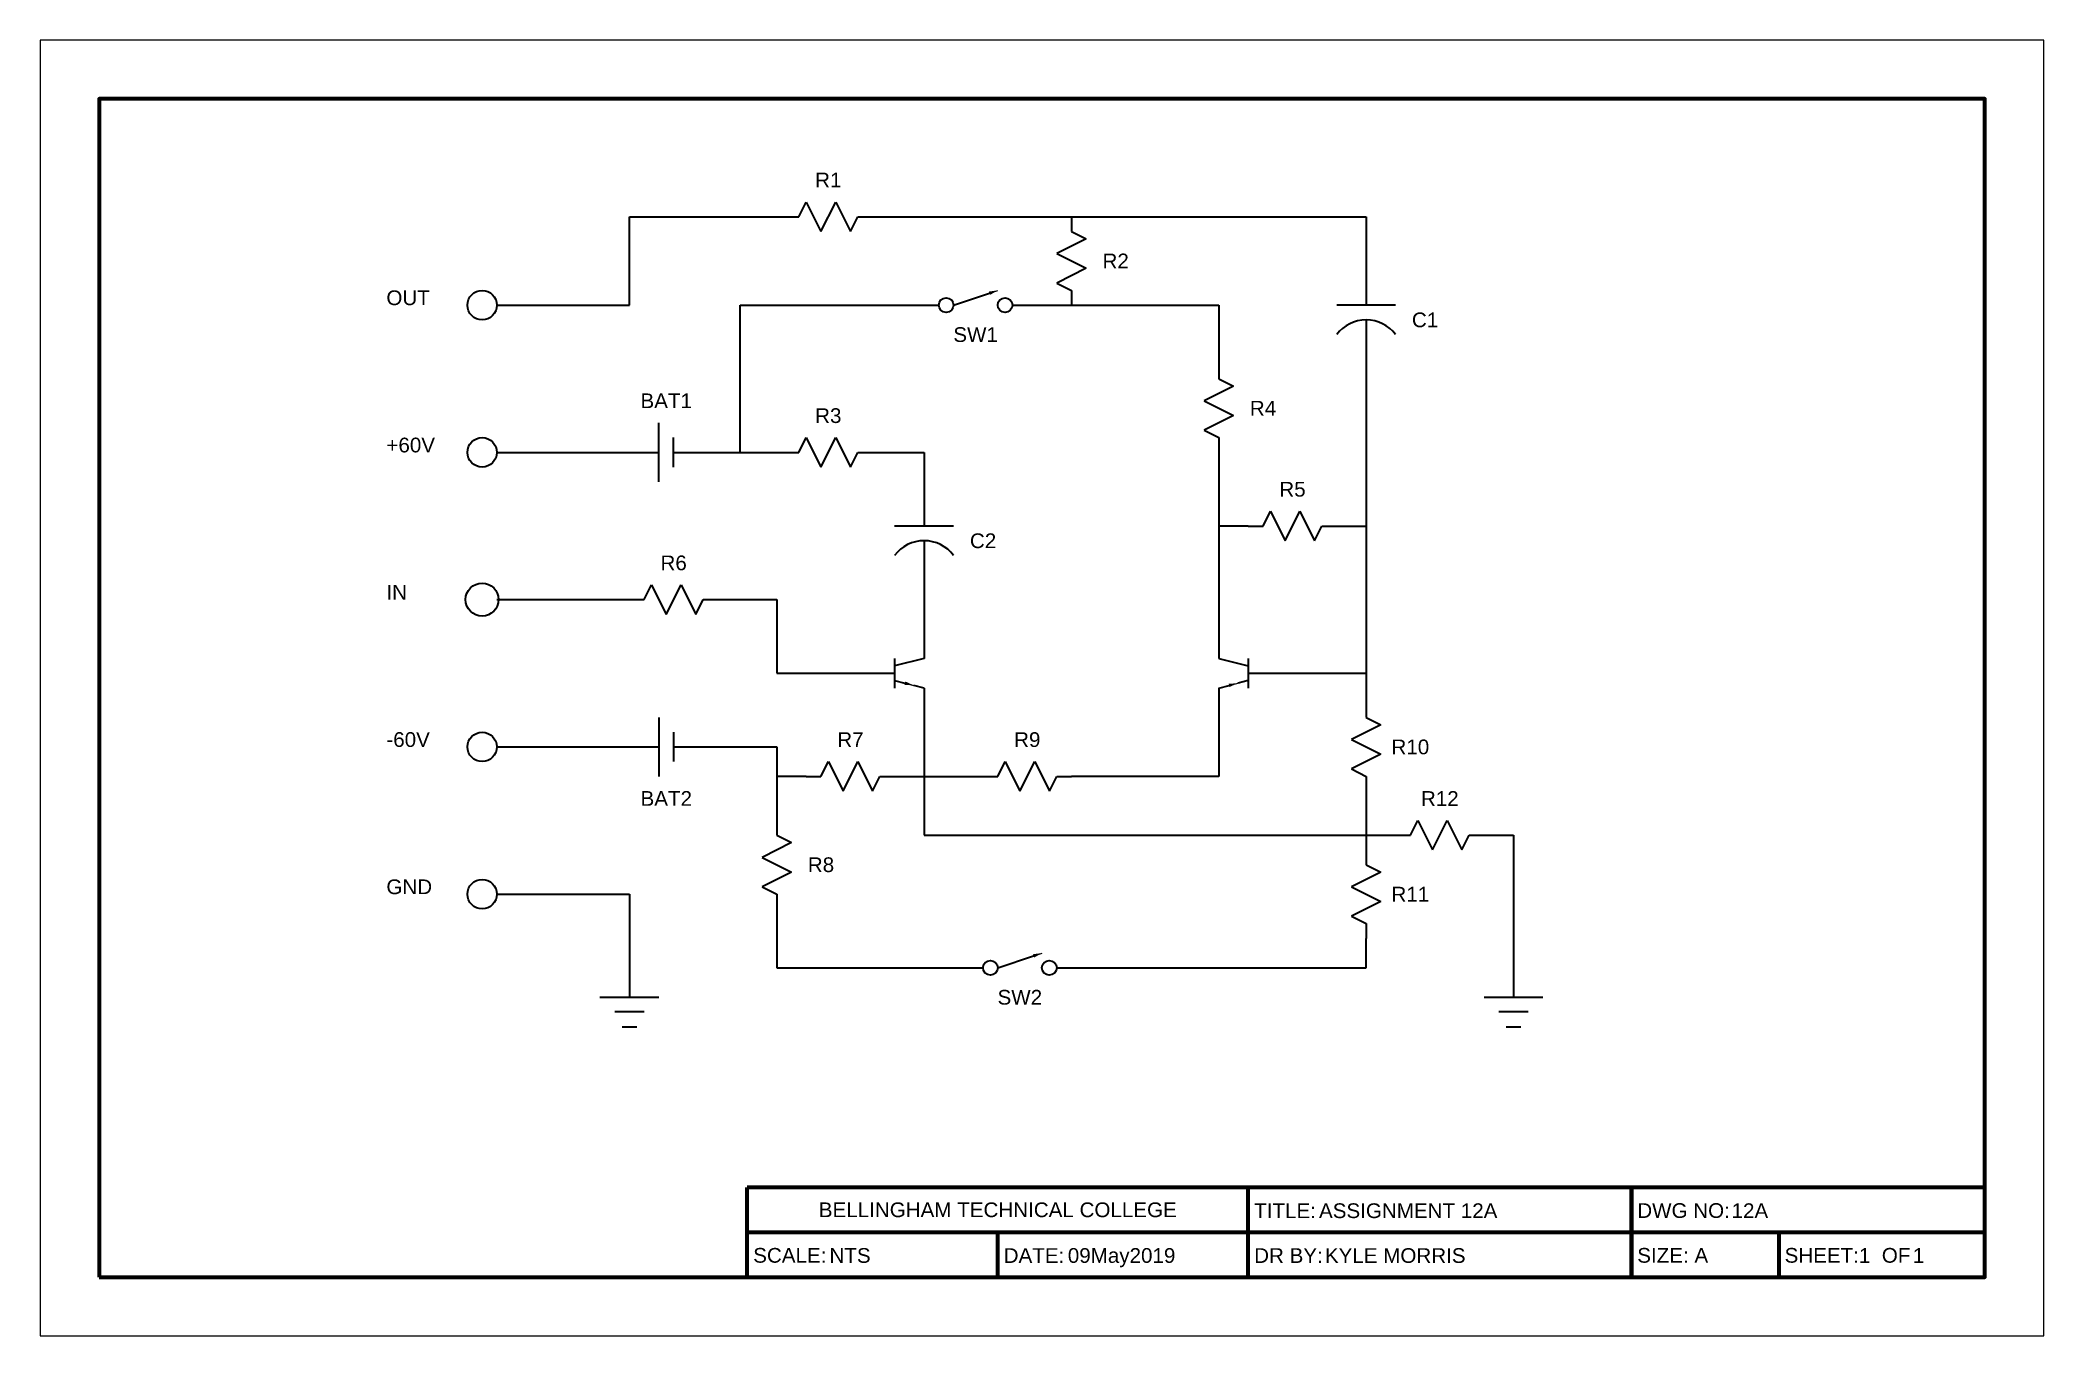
# Model space of a CAD drawing. Header units: inches. Extents: x 0 to 17, y 0 to 11.
import ezdxf
from ezdxf.enums import TextEntityAlignment as Align

# ---------------------------------------------------------------- set-up
doc = ezdxf.new("R2010")
doc.units = ezdxf.units.IN
doc.header["$MEASUREMENT"] = 0
doc.layers.add('Construction', color=253, linetype='Continuous', plot=False)
doc.layers.add('Object', color=7, linetype='Continuous', lineweight=35)
doc.layers.add('TitleBox', color=7, linetype='Continuous', lineweight=70)
doc.layers.add('TitleText', color=7, linetype='Continuous')
doc.styles.get("Standard").update_dxf_attribs({"font": 'arial.ttf'})

# ---------------------------------------------------------------- blocks, each defined once
blk = doc.blocks.new('TitleBAlt')
at = {"layer": 'Construction'}
blk.add_lwpolyline([(0, 0), (17, 0), (17, 11), (0, 11)], close=True, dxfattribs=at)
at = {"layer": 'TitleBox'}
for p, q in [((16.5, 1.26), (6, 1.26)), ((6, 0.5), (6, 1.26)), ((10.25, 0.5), (10.25, 1.26)), ((13.5, 0.88), (13.5, 1.26)), ((13.5, 1.26), (13.5, 0.5)), ((6, 0.88), (16.5, 0.88)), ((8.125, 0.5), (8.125, 0.88)), ((13.5, 0.5), (13.5, 0.88)), ((14.75, 0.88), (14.75, 0.5))]:
    blk.add_line(p, q, dxfattribs=at)
blk.add_lwpolyline([(0.5, 0.5), (16.5, 0.5), (16.5, 10.5), (0.5, 10.5)], close=True, dxfattribs=at)
at = {"layer": 'TitleText', "char_height": 0.125}
for s, width, insert, attachment_point in [('BELLINGHAM TECHNICAL COLLEGE', 3.5, (8.125, 1.07), 5), ('TITLE:', 3.5, (10.3, 1), 7), ('DWG NO:', 3, (13.55, 1), 7), ('SCALE:', 1.5, (6.05, 0.62), 7), ('DATE:', 2, (8.175, 0.62), 7), ('DR BY:', 3.5, (10.3, 0.62), 7), ('SIZE: A', 1.5, (13.55, 0.62), 7), ('SHEET:    OF', 1.5, (14.8, 0.62), 7)]:
    blk.add_mtext_dynamic_manual_height_columns(s, width=width, gutter_width=1, heights=[0], dxfattribs=dict(at, insert=insert, attachment_point=attachment_point))
at = {"layer": 'TitleText'}
for tag, p in [('TITLE', (10.85, 0.963)), ('DWGNO', (14.35, 0.963)), ('SCALE', (6.697, 0.583)), ('SHT', (15.43, 0.583)), ('SHTS', (15.888, 0.583))]:
    blk.add_attdef(tag, text='', height=0.125, dxfattribs=at).set_placement(p, align=Align.BOTTOM_LEFT)
at = {"layer": 'TitleText', "flags": 8}
blk.add_attdef('DATE', text='', height=0.125, dxfattribs=at).set_placement((8.719, 0.583), align=Align.BOTTOM_LEFT)
blk.add_attdef('NAME', (10.9, 0.62), '', height=0.125, dxfattribs=at)
blk = doc.blocks.new('GND')
at = {"layer": 'Object'}
for p, q in [((0, 0), (0, -0.25)), ((-0.25, -0.25), (0.25, -0.25)), ((0.125, -0.375), (-0.125, -0.375)), ((-0.0625, -0.5), (0.0625, -0.5))]:
    blk.add_line(p, q, dxfattribs=at)
at = {"layer": 'Object', "flags": 2}
blk.add_attdef('GND', text='', height=0.125, dxfattribs=at).set_placement((0, -0.6875), align=Align.MIDDLE_CENTER)
blk = doc.blocks.new('RES')
at = {"layer": 'Object'}
for p, q in [((0, 0), (0, -0.125)), ((0, -0.125), (0.125, -0.1875)), ((0.125, -0.1875), (-0.125, -0.3125)), ((-0.125, -0.3125), (0.125, -0.4375)), ((0.125, -0.4375), (-0.125, -0.5625)), ((-0.125, -0.5625), (0, -0.625)), ((0, -0.625), (0, -0.75))]:
    blk.add_line(p, q, dxfattribs=at)
blk.add_attdef('RN', text='', height=0.125, dxfattribs=at).set_placement((0.375, -0.375), align=Align.MIDDLE_CENTER)
blk = doc.blocks.new('BAT')
at = {"layer": 'Object'}
for p, q in [((0.25, 0.25), (0.25, -0.25)), ((0, 0), (0.25, 0)), ((0.375, 0.125), (0.375, -0.125)), ((0.375, 0), (0.5625, 0))]:
    blk.add_line(p, q, dxfattribs=at)
blk.add_attdef('BN', text='', height=0.125, dxfattribs=at).set_placement((0.3125, -0.4375), align=Align.MIDDLE_CENTER)
blk = doc.blocks.new('PNP')
at = {"layer": 'Construction'}
blk.add_line((0, -0.438), (0.25, -0.375), dxfattribs=at)
at = {"layer": 'Object'}
for p, q in [((0, 0), (0, -0.188)), ((0, -0.188), (0.25, -0.25)), ((0.25, -0.188), (0.25, -0.438)), ((0.25, -0.312), (0.375, -0.312)), ((0, -0.438), (0.087, -0.416)), ((0, -0.438), (0, -0.625)), ((0.25, -0.375), (0.163, -0.397))]:
    blk.add_line(p, q, dxfattribs=at)
blk.add_lwpolyline([(0.087, -0.416, 0.0276, 0, 0), (0.163, -0.397, 0, 0, 0)], format="xyseb", dxfattribs=at)
at = {"layer": 'Object', "flags": 2}
blk.add_attdef('PNP', text='', height=0.125, dxfattribs=at).set_placement((-0.312, -0.312), align=Align.MIDDLE_CENTER)
blk = doc.blocks.new('NPN')
at = {"layer": 'Construction'}
blk.add_line((-0.25, -0.375), (0, -0.438), dxfattribs=at)
at = {"layer": 'Object'}
for p, q in [((0, 0), (0, -0.188)), ((-0.375, -0.312), (-0.25, -0.312)), ((-0.25, -0.188), (-0.25, -0.438)), ((0, -0.188), (-0.25, -0.25)), ((-0.25, -0.375), (-0.163, -0.397)), ((0, -0.438), (-0.087, -0.416)), ((0, -0.438), (0, -0.625))]:
    blk.add_line(p, q, dxfattribs=at)
blk.add_lwpolyline([(-0.163, -0.397, 0.03, 0, 0), (-0.087, -0.416, 0, 0, 0)], format="xyseb", dxfattribs=at)
at = {"layer": 'Object', "flags": 2}
blk.add_attdef('NPN', text='', height=0.125, dxfattribs=at).set_placement((0.312, -0.312), align=Align.MIDDLE_CENTER)
blk = doc.blocks.new('SW')
at = {"layer": 'Construction'}
blk.add_line((-0.625, 0), (-0.25, 0.125), dxfattribs=at)
at = {"layer": 'Object'}
for p, q in [((-0.875, 0), (-0.75, 0)), ((-0.125, 0), (0, 0))]:
    blk.add_line(p, q, dxfattribs=at)
blk.add_lwpolyline([(-0.625, 0), (-0.321, 0.101)], dxfattribs=at)
blk.add_lwpolyline([(-0.321, 0.101, 0.03, 0, 0), (-0.25, 0.125, 0, 0, 0)], format="xyseb", dxfattribs=at)
for centre in [(-0.688, 0), (-0.188, 0)]:
    blk.add_circle(centre, 0.0625, dxfattribs=at)
blk.add_attdef('SWN', text='', height=0.125, dxfattribs=at).set_placement((-0.438, -0.25), align=Align.MIDDLE_CENTER)
blk = doc.blocks.new('Res90')
at = {"layer": 'Object'}
for p, q in [((0, 0), (0.125, 0)), ((0.125, 0), (0.188, 0.125)), ((0.188, 0.125), (0.312, -0.125)), ((0.312, -0.125), (0.438, 0.125)), ((0.438, 0.125), (0.563, -0.125)), ((0.563, -0.125), (0.625, 0)), ((0.625, 0), (0.75, 0))]:
    blk.add_line(p, q, dxfattribs=at)
blk.add_attdef('RN', text='', height=0.125, dxfattribs=at).set_placement((0.375, 0.312), align=Align.MIDDLE_CENTER)
blk = doc.blocks.new('Cap90')
at = {"layer": 'Object'}
for p, q in [((0, 0), (0, -0.25)), ((0.25, -0.25), (-0.25, -0.25)), ((0, -0.375), (0, -0.625))]:
    blk.add_line(p, q, dxfattribs=at)
blk.add_arc((0, -0.6875), 0.3125, 36.8699, 143.1301, dxfattribs=at)
blk.add_attdef('CN', text='', height=0.125, dxfattribs=at).set_placement((0.5, -0.375), align=Align.MIDDLE_CENTER)

msp = doc.modelspace()

# ---------------------------------------------------------------- linework, layer by layer
at = {"layer": 'Object'}
for p, q in [((5, 8.75), (5, 9.5)), ((5, 9.5), (6.312, 9.5)), ((7.062, 9.5), (8.75, 9.5)), ((8.75, 9.5), (11.25, 9.5)), ((11.25, 9.5), (11.25, 9)), ((3.875, 8.75), (5, 8.75)), ((5.938, 7.5), (5.938, 8.75)), ((5.938, 8.75), (7.5, 8.75)), ((8.375, 8.75), (8.75, 8.75)), ((8.75, 8.75), (10, 8.75)), ((10, 8.75), (10, 8.25)), ((11.25, 8.375), (11.25, 5.375)), ((3.875, 7.5), (5, 7.5)), ((5.562, 7.5), (6.312, 7.5)), ((7.062, 7.5), (7.5, 7.5)), ((7.5, 7.5), (7.5, 7.125)), ((10, 7.5), (10, 5.938)), ((10.25, 6.875), (10, 6.875)), ((11, 6.875), (11.25, 6.875)), ((7.5, 6.5), (7.5, 5.938)), ((3.875, 6.25), (5, 6.25)), ((5.75, 6.25), (6.25, 6.25)), ((6.25, 6.25), (6.25, 5.625)), ((6.25, 5.625), (7.125, 5.625)), ((10.375, 5.625), (11.25, 5.625)), ((7.5, 5.312), (7.5, 4.25)), ((10, 5.312), (10, 4.75)), ((3.875, 5), (5, 5)), ((5.562, 5), (6.25, 5)), ((6.25, 5), (6.25, 4.375)), ((6.5, 4.75), (6.25, 4.75)), ((7.25, 4.75), (8, 4.75)), ((10, 4.75), (8.75, 4.75)), ((11.25, 4.625), (11.25, 4.125)), ((7.5, 4.25), (11.5, 4.25)), ((12.25, 4.25), (12.5, 4.25)), ((12.5, 4.25), (12.5, 3.125)), ((3.875, 3.75), (5, 3.75)), ((5, 3.75), (5, 3.125)), ((6.25, 3.625), (6.25, 3.125)), ((11.25, 3.125), (11.25, 3.375)), ((6.25, 3.125), (7.875, 3.125)), ((8.75, 3.125), (11.25, 3.125))]:
    msp.add_line(p, q, dxfattribs=at)
for centre, radius in [((3.75, 8.75), 0.125), ((3.75, 7.5), 0.125), ((3.75, 6.25), 0.14), ((3.75, 5), 0.125), ((3.75, 3.75), 0.125)]:
    msp.add_circle(centre, radius, dxfattribs=at)

# ---------------------------------------------------------------- block references
ref = msp.add_blockref('TitleBAlt', (0, 0), dxfattribs=at)
ref.add_attrib('SHTS', '1', dxfattribs={"layer": 'TitleText', "height": 0.125}).set_placement((15.888, 0.583), align=Align.BOTTOM_LEFT)
ref.add_attrib('SHT', '1', dxfattribs={"layer": 'TitleText', "height": 0.125}).set_placement((15.43, 0.583), align=Align.BOTTOM_LEFT)
ref.add_attrib('SCALE', 'NTS', dxfattribs={"layer": 'TitleText', "height": 0.125}).set_placement((6.697, 0.583), align=Align.BOTTOM_LEFT)
ref.add_attrib('DWGNO', '12A', dxfattribs={"layer": 'TitleText', "height": 0.125}).set_placement((14.35, 0.963), align=Align.BOTTOM_LEFT)
ref.add_attrib('DATE', '09May2019', dxfattribs={"layer": 'TitleText', "height": 0.125}).set_placement((8.719, 0.583), align=Align.BOTTOM_LEFT)
ref.add_attrib('NAME', 'KYLE MORRIS', (10.9, 0.62), dxfattribs={"layer": 'TitleText', "height": 0.125})
ref.add_attrib('TITLE', 'ASSIGNMENT 12A', dxfattribs={"layer": 'TitleText', "height": 0.125}).set_placement((10.85, 0.963), align=Align.BOTTOM_LEFT)
for name, p, values in [('Res90', (6.312, 9.5), {'RN': 'R1'}), ('RES', (8.75, 9.5), {'RN': 'R2'}), ('SW', (8.375, 8.75), {'SWN': 'SW1'}), ('Cap90', (11.25, 9), {'CN': 'C1'}), ('RES', (10, 8.25), {'RN': 'R4'}), ('Res90', (6.312, 7.5), {'RN': 'R3'}), ('Res90', (10.25, 6.875), {'RN': 'R5'}), ('Cap90', (7.5, 7.125), {'CN': 'C2'}), ('Res90', (5, 6.25), {'RN': 'R6'}), ('RES', (11.25, 5.375), {'RN': 'R10'}), ('BAT', (5, 5), {'BN': 'BAT2'}), ('Res90', (6.5, 4.75), {'RN': 'R7'}), ('Res90', (8, 4.75), {'RN': 'R9'}), ('Res90', (11.5, 4.25), {'RN': 'R12'}), ('RES', (6.25, 4.375), {'RN': 'R8'}), ('RES', (11.25, 4.125), {'RN': 'R11'}), ('SW', (8.75, 3.125), {'SWN': 'SW2'})]:
    msp.add_blockref(name, p, dxfattribs=at).add_auto_attribs(values)
ref = msp.add_blockref('BAT', (5, 7.5), dxfattribs=dict(at, xscale=-1, rotation=180))
ref.add_attrib('BN', 'BAT1', dxfattribs={"height": 0.125}).set_placement((5.312, 7.938), align=Align.MIDDLE_CENTER)
for name, p in [('NPN', (7.5, 5.938)), ('PNP', (10, 5.938)), ('GND', (5, 3.125)), ('GND', (12.5, 3.125))]:
    msp.add_blockref(name, p, dxfattribs=at)

# ---------------------------------------------------------------- texts
at = {"layer": 'Object', "char_height": 0.125, "attachment_point": 1}
for s, width, insert in [('OUT', 0.625, (2.938, 8.875)), ('+60V', 0.5625, (2.938, 7.625)), ('IN', 0.5, (2.938, 6.375)), ('-60V', 0.5, (2.938, 5.125)), ('GND', 0.5, (2.938, 3.875))]:
    msp.add_mtext_dynamic_manual_height_columns(s, width=width, gutter_width=0.625, heights=[0], dxfattribs=dict(at, insert=insert))

doc.saveas('drawing.dxf')
